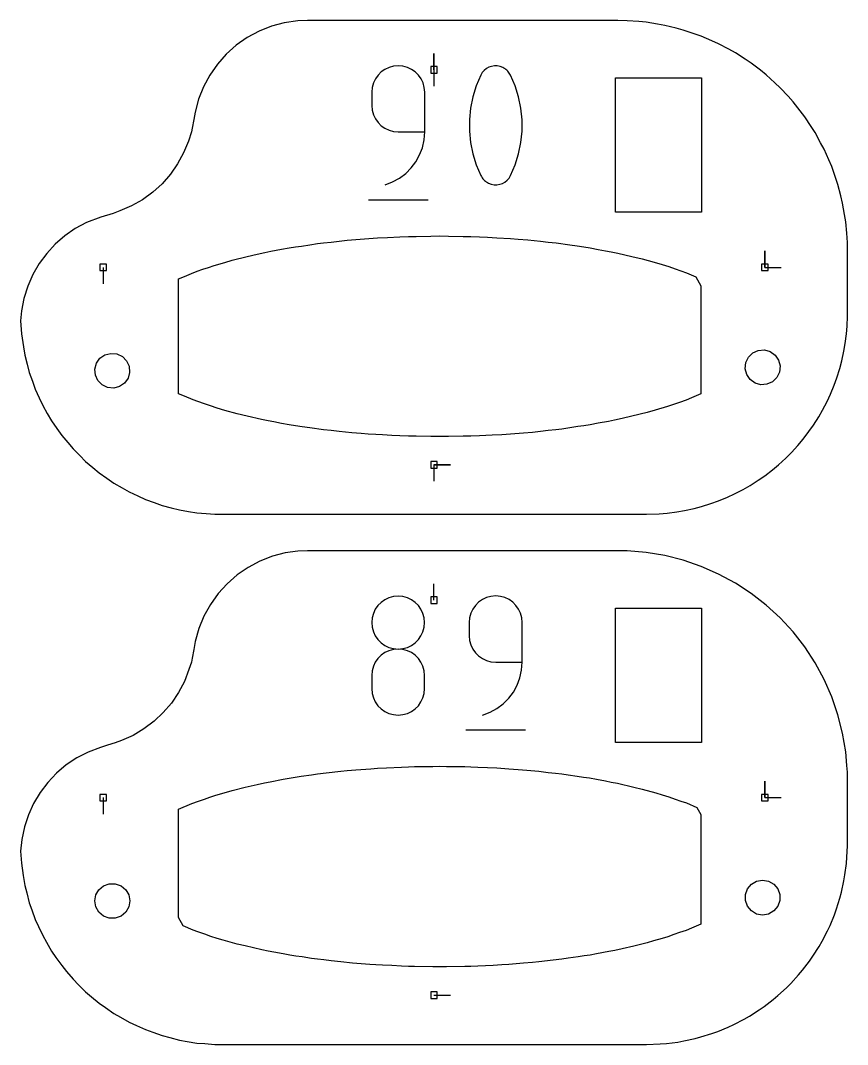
# Model space of a CAD drawing. Extents: x 0 to 400, y 0 to 400.
# Drawn here: x 81.8 to 153.8, y 99 to 188.2 of the extents above; entities that cross this region are included whole.
import ezdxf

# ---------------------------------------------------------------- set-up
doc = ezdxf.new("R2010")
doc.units = 0

msp = doc.modelspace()

# ---------------------------------------------------------------- linework, layer by layer
at = {"layer": 'annotation', "color": 1}
for p, q in [((117.824399, 183.892506), (117.824399, 185.321256)), ((117.824399, 183.892506), (117.824399, 185.321256)), ((117.824399, 185.321256), (117.824399, 183.892506)), ((113.229202, 183.707809), (112.951536, 183.429871)), ((113.550591, 183.935356), (113.229202, 183.707809)), ((113.909143, 184.105979), (113.550591, 183.935356)), ((114.298298, 184.213144), (113.909143, 184.105979)), ((114.711495, 184.250318), (114.298298, 184.213144)), ((115.125548, 184.213144), (114.711495, 184.250318)), ((114.711495, 184.250318), (114.711495, 184.250318)), ((115.515158, 184.105979), (115.125548, 184.213144)), ((115.873844, 183.935356), (115.515158, 184.105979)), ((116.195126, 183.707809), (115.873844, 183.935356)), ((116.472524, 183.429871), (116.195126, 183.707809)), ((117.824399, 183.892506), (117.824399, 182.463756)), ((122.196989, 183.841599), (122.030203, 183.651946)), ((122.39121, 183.996519), (122.196989, 183.841599)), ((122.607344, 184.114869), (122.39121, 183.996519)), ((122.839868, 184.194815), (122.607344, 184.114869)), ((123.083259, 184.234522), (122.839868, 184.194815)), ((123.331997, 184.232153), (123.083259, 184.234522)), ((123.580558, 184.185874), (123.331997, 184.232153)), ((123.82342, 184.093849), (123.580558, 184.185874)), ((123.916391, 184.044993), (123.82342, 184.093849)), ((123.82342, 184.093849), (123.82342, 184.093849)), ((124.005606, 183.988876), (123.916391, 184.044993)), ((124.090631, 183.925941), (124.005606, 183.988876)), ((124.171033, 183.856634), (124.090631, 183.925941)), ((124.246379, 183.781397), (124.171033, 183.856634)), ((124.316234, 183.700676), (124.246379, 183.781397)), ((124.380165, 183.614914), (124.316234, 183.700676)), ((112.724154, 183.108076), (112.553615, 182.748958)), ((112.951536, 183.429871), (112.724154, 183.108076)), ((116.699559, 183.108076), (116.472524, 183.429871)), ((116.869749, 182.748958), (116.699559, 183.108076)), ((121.896374, 183.429395), (121.498963, 182.494841)), ((122.030203, 183.651946), (121.896374, 183.429395)), ((121.896374, 183.429395), (121.896374, 183.429395)), ((124.43774, 183.524556), (124.380165, 183.614914)), ((124.488523, 183.430045), (124.43774, 183.524556)), ((124.88786, 182.493565), (124.488523, 183.430045)), ((124.488523, 183.430045), (124.488523, 183.430045)), ((112.446481, 182.359049), (112.409312, 181.944885)), ((112.409312, 181.944885), (112.409312, 180.792168)), ((112.553615, 182.748958), (112.446481, 182.359049)), ((116.976616, 182.359049), (116.869749, 182.748958)), ((117.013678, 181.944885), (116.976616, 182.359049)), ((117.013678, 178.487385), (117.013678, 181.944885)), ((117.013678, 181.944885), (117.013678, 181.944885)), ((121.498963, 182.494841), (121.200905, 181.533185)), ((125.187363, 181.530464), (124.88786, 182.493565)), ((121.200905, 181.533185), (121.0022, 180.552094)), ((125.387031, 180.54841), (125.187363, 181.530464)), ((112.409312, 180.792168), (112.409312, 180.792168)), ((112.409312, 180.792168), (112.446481, 180.378026)), ((112.446481, 180.378026), (112.553615, 179.988177)), ((121.0022, 180.552094), (120.902847, 179.559236)), ((125.486866, 179.55507), (125.387031, 180.54841)), ((112.553615, 179.988177), (112.724154, 179.629145)), ((112.724154, 179.629145), (112.951536, 179.307453)), ((112.951536, 179.307453), (113.229202, 179.029623)), ((120.902847, 179.559236), (120.902847, 178.562279)), ((125.486866, 178.558113), (125.486866, 179.55507)), ((113.229202, 179.029623), (113.550591, 178.802178)), ((113.550591, 178.802178), (113.909143, 178.631641)), ((113.909143, 178.631641), (114.298298, 178.524536)), ((114.298298, 178.524536), (114.711495, 178.487385)), ((114.711495, 178.487385), (117.013678, 178.487385)), ((116.962706, 177.788388), (117.013678, 178.487385)), ((120.902847, 178.562279), (121.0022, 177.568891)), ((125.387031, 177.565206), (125.486866, 178.558113)), ((116.813956, 177.116527), (116.962706, 177.788388)), ((121.0022, 177.568891), (121.200905, 176.58674)), ((125.187363, 176.584019), (125.387031, 177.565206)), ((116.57367, 176.48025), (116.813956, 177.116527)), ((121.200905, 176.58674), (121.498963, 175.623494)), ((124.88786, 175.622218), (125.187363, 176.584019)), ((115.843474, 175.348246), (116.248095, 175.888006)), ((116.248095, 175.888006), (116.57367, 176.48025)), ((114.822074, 174.459971), (115.366052, 174.869418)), ((115.366052, 174.869418), (115.843474, 175.348246)), ((121.498963, 175.623494), (121.896374, 174.686822)), ((124.488523, 174.687472), (124.88786, 175.622218)), ((113.559428, 173.883019), (114.217785, 174.128355)), ((114.217785, 174.128355), (114.822074, 174.459971)), ((121.896374, 174.686822), (121.896374, 174.686822)), ((121.896374, 174.686822), (121.946973, 174.592499)), ((121.946973, 174.592499), (122.004122, 174.502591)), ((122.004122, 174.502591), (122.06758, 174.417371)), ((122.06758, 174.417371), (122.137106, 174.33711)), ((122.137106, 174.33711), (122.212459, 174.262084)), ((122.212459, 174.262084), (122.293399, 174.192563)), ((122.293399, 174.192563), (122.379684, 174.128822)), ((122.379684, 174.128822), (122.471075, 174.071132)), ((122.471075, 174.071132), (122.567329, 174.019767)), ((122.567329, 174.019767), (122.567329, 174.019767)), ((122.567329, 174.019767), (122.808278, 173.929694)), ((122.808278, 173.929694), (123.055391, 173.884945)), ((123.303083, 173.883693), (123.545765, 173.924116)), ((123.545765, 173.924116), (123.777853, 174.004388)), ((123.777853, 174.004388), (123.993759, 174.122684)), ((123.993759, 174.122684), (124.187897, 174.27718)), ((124.187897, 174.27718), (124.354681, 174.466051)), ((124.354681, 174.466051), (124.488523, 174.687472)), ((124.488523, 174.687472), (124.488523, 174.687472)), ((113.559428, 173.883019), (113.559428, 173.883019)), ((123.055391, 173.884945), (123.303083, 173.883693)), ((112.121621, 172.587107), (117.30527, 172.587107)), ((146.619572, 166.692505), (146.619572, 168.121255)), ((146.619572, 166.692505), (146.619572, 168.121255)), ((146.619572, 168.121255), (146.619572, 166.692505)), ((89.029226, 166.692505), (89.029226, 165.263755)), ((146.619572, 166.692505), (148.048322, 166.692505)), ((117.824399, 149.492505), (119.253149, 149.492505)), ((117.824399, 149.492505), (119.253149, 149.492505)), ((119.253149, 149.492505), (117.824399, 149.492505)), ((117.824399, 149.492505), (117.824399, 148.063755)), ((117.824399, 137.717505), (117.824399, 139.146254)), ((113.219411, 137.5207), (112.941799, 137.243306)), ((113.540779, 137.747918), (113.219411, 137.5207)), ((113.899358, 137.918371), (113.540779, 137.747918)), ((114.288603, 138.025474), (113.899358, 137.918371)), ((114.701972, 138.062639), (114.288603, 138.025474)), ((115.11534, 138.025474), (114.701972, 138.062639)), ((114.701972, 138.062639), (114.701972, 138.062639)), ((115.504585, 137.918371), (115.11534, 138.025474)), ((115.863164, 137.747918), (115.504585, 137.918371)), ((116.184532, 137.5207), (115.863164, 137.747918)), ((116.462145, 137.243306), (116.184532, 137.5207)), ((121.711131, 137.532808), (121.433465, 137.25487)), ((122.03252, 137.760355), (121.711131, 137.532808)), ((122.391072, 137.930978), (122.03252, 137.760355)), ((122.780227, 138.038143), (122.391072, 137.930978)), ((123.193424, 138.075317), (122.780227, 138.038143)), ((123.607477, 138.038143), (123.193424, 138.075317)), ((123.193424, 138.075317), (123.193424, 138.075317)), ((123.997087, 137.930978), (123.607477, 138.038143)), ((124.355773, 137.760355), (123.997087, 137.930978)), ((124.677055, 137.532808), (124.355773, 137.760355)), ((124.954453, 137.25487), (124.677055, 137.532808)), ((112.544017, 136.564337), (112.436937, 136.175936)), ((112.714486, 136.922323), (112.544017, 136.564337)), ((112.941799, 137.243306), (112.714486, 136.922323)), ((116.689457, 136.922323), (116.462145, 137.243306)), ((116.859926, 136.564337), (116.689457, 136.922323)), ((116.967007, 136.175936), (116.859926, 136.564337)), ((121.035544, 136.573956), (120.92841, 136.184048)), ((121.206083, 136.933075), (121.035544, 136.573956)), ((121.433465, 137.25487), (121.206083, 136.933075)), ((125.181488, 136.933075), (124.954453, 137.25487)), ((125.351678, 136.573956), (125.181488, 136.933075)), ((125.458545, 136.184048), (125.351678, 136.573956)), ((112.436937, 136.175936), (112.399789, 135.763707)), ((112.399789, 135.763707), (112.399789, 135.763707)), ((112.399789, 135.763707), (112.436958, 135.349542)), ((116.966985, 135.349542), (117.004154, 135.763707)), ((117.004154, 135.763707), (116.967007, 136.175936)), ((117.004154, 135.763707), (117.004154, 135.763707)), ((120.92841, 136.184048), (120.891241, 135.769883)), ((120.891241, 135.769883), (120.891241, 134.617166)), ((125.495607, 135.769883), (125.458545, 136.184048)), ((125.495607, 132.312383), (125.495607, 135.769883)), ((125.495607, 135.769883), (125.495607, 135.769883)), ((112.436958, 135.349542), (112.544092, 134.959634)), ((112.544092, 134.959634), (112.71463, 134.600515)), ((116.689313, 134.600515), (116.859851, 134.959634)), ((116.859851, 134.959634), (116.966985, 135.349542)), ((112.71463, 134.600515), (112.942013, 134.27872)), ((112.942013, 134.27872), (113.219679, 134.000782)), ((113.219679, 134.000782), (113.541068, 133.773235)), ((113.541068, 133.773235), (113.89962, 133.602612)), ((115.504323, 133.602612), (115.862875, 133.773235)), ((115.862875, 133.773235), (116.184265, 134.000782)), ((116.184265, 134.000782), (116.461931, 134.27872)), ((116.461931, 134.27872), (116.689313, 134.600515)), ((120.891241, 134.617166), (120.891241, 134.617166)), ((120.891241, 134.617166), (120.92841, 134.203024)), ((120.92841, 134.203024), (121.035544, 133.813176)), ((121.035544, 133.813176), (121.206083, 133.454144)), ((113.219411, 132.915821), (112.941799, 132.637938)), ((113.540779, 133.143336), (113.219411, 132.915821)), ((113.899358, 133.313942), (113.540779, 133.143336)), ((114.288603, 133.421101), (113.899358, 133.313942)), ((113.89962, 133.602612), (114.288775, 133.495447)), ((114.701972, 133.458273), (114.288603, 133.421101)), ((114.288775, 133.495447), (114.701972, 133.458273)), ((114.701972, 133.458273), (115.115169, 133.495447)), ((115.11534, 133.421122), (114.701972, 133.458273)), ((114.701972, 133.458273), (114.701972, 133.458273)), ((114.701972, 133.458273), (114.701972, 133.458273)), ((115.115169, 133.495447), (115.504323, 133.602612)), ((115.504585, 133.314017), (115.11534, 133.421122)), ((115.863164, 133.14348), (115.504585, 133.314017)), ((116.184532, 132.916035), (115.863164, 133.14348)), ((116.462145, 132.638205), (116.184532, 132.916035)), ((121.206083, 133.454144), (121.433465, 133.132451)), ((121.433465, 133.132451), (121.711131, 132.854621)), ((112.714486, 132.316224), (112.544017, 131.957219)), ((112.941799, 132.637938), (112.714486, 132.316224)), ((116.689457, 132.316513), (116.462145, 132.638205)), ((116.859926, 131.957481), (116.689457, 132.316513)), ((121.711131, 132.854621), (122.03252, 132.627176)), ((122.03252, 132.627176), (122.391072, 132.45664)), ((122.391072, 132.45664), (122.780227, 132.349534)), ((122.780227, 132.349534), (123.193424, 132.312383)), ((123.193424, 132.312383), (125.495607, 132.312383)), ((125.444635, 131.613387), (125.495607, 132.312383)), ((112.436937, 131.567461), (112.399789, 131.15349)), ((112.399789, 131.15349), (112.399789, 130.006625)), ((112.544017, 131.957219), (112.436937, 131.567461)), ((116.967007, 131.567632), (116.859926, 131.957481)), ((117.004154, 131.15349), (116.967007, 131.567632)), ((117.004154, 130.006625), (117.004154, 131.15349)), ((117.004154, 131.15349), (117.004154, 131.15349)), ((125.295885, 130.941525), (125.444635, 131.613387)), ((124.730024, 129.713005), (125.055599, 130.305248)), ((125.055599, 130.305248), (125.295885, 130.941525)), ((112.399789, 130.006625), (112.399789, 130.006625)), ((112.399789, 130.006625), (112.436958, 129.592683)), ((112.436958, 129.592683), (112.544092, 129.203372)), ((116.859851, 129.203372), (116.966985, 129.592683)), ((116.966985, 129.592683), (117.004154, 130.006625)), ((124.325403, 129.173245), (124.730024, 129.713005)), ((112.544092, 129.203372), (112.71463, 128.845119)), ((112.71463, 128.845119), (112.942013, 128.524349)), ((112.942013, 128.524349), (113.219679, 128.24749)), ((116.184265, 128.24749), (116.461931, 128.524349)), ((116.461931, 128.524349), (116.689313, 128.845119)), ((116.689313, 128.845119), (116.859851, 129.203372)), ((123.304003, 128.28497), (123.847981, 128.694416)), ((123.847981, 128.694416), (124.325403, 129.173245)), ((113.219679, 128.24749), (113.541068, 128.020969)), ((113.541068, 128.020969), (113.89962, 127.851211)), ((113.89962, 127.851211), (114.288775, 127.744643)), ((114.288775, 127.744643), (114.701972, 127.707693)), ((114.701972, 127.707693), (115.115169, 127.744643)), ((114.701972, 127.707693), (114.701972, 127.707693)), ((115.115169, 127.744643), (115.504323, 127.851211)), ((115.504323, 127.851211), (115.862875, 128.020969)), ((115.862875, 128.020969), (116.184265, 128.24749)), ((122.041357, 127.708018), (122.699714, 127.953354)), ((122.041357, 127.708018), (122.041357, 127.708018)), ((122.699714, 127.953354), (123.304003, 128.28497)), ((120.60355, 126.412105), (125.787199, 126.412105)), ((146.619572, 120.517504), (146.619572, 121.946254)), ((146.619572, 120.517504), (146.619572, 121.946254)), ((146.619572, 121.946254), (146.619572, 120.517504)), ((89.029226, 120.517504), (89.029226, 119.088754)), ((146.619572, 120.517504), (148.048322, 120.517504)), ((117.824399, 103.317503), (119.253149, 103.317503))]:
    msp.add_line(p, q, dxfattribs=at)
at = {"layer": 'boundary', "color": 5}
for p, q in [((106.818364, 188.192506), (105.967878, 188.155371)), ((119.141717, 188.192506), (106.818364, 188.192506)), ((133.818362, 188.192506), (119.141717, 188.192506)), ((134.644863, 188.175423), (133.818362, 188.192506)), ((135.647004, 188.092382), (134.644863, 188.175423)), ((103.672919, 187.684934), (102.592183, 187.255584)), ((104.796191, 187.985911), (103.672919, 187.684934)), ((105.967878, 188.155371), (104.796191, 187.985911)), ((136.292218, 188.038918), (135.647004, 188.092382)), ((137.284075, 187.873407), (136.292218, 188.038918)), ((137.922668, 187.766845), (137.284075, 187.873407)), ((138.897474, 187.519991), (137.922668, 187.766845)), ((139.525089, 187.361058), (138.897474, 187.519991)), ((140.476179, 187.034549), (139.525089, 187.361058)), ((101.568599, 186.703674), (100.616011, 186.036663)), ((102.592183, 187.255584), (101.568599, 186.703674)), ((141.088524, 186.82433), (140.476179, 187.034549)), ((142.009401, 186.420394), (141.088524, 186.82433)), ((142.602294, 186.160326), (142.009401, 186.420394)), ((100.616011, 186.036663), (99.747299, 185.263576)), ((143.486671, 185.681726), (142.602294, 186.160326)), ((144.056065, 185.373586), (143.486671, 185.681726)), ((99.747299, 185.263576), (98.974208, 184.394861)), ((144.897899, 184.823588), (144.056065, 185.373586)), ((145.439901, 184.469481), (144.897899, 184.823588)), ((98.974208, 184.394861), (98.307198, 183.442272)), ((146.233439, 183.851845), (145.439901, 184.469481)), ((146.744346, 183.45419), (146.233439, 183.851845)), ((98.307198, 183.442272), (97.755287, 182.418691)), ((147.484171, 182.773132), (146.744346, 183.45419)), ((97.755287, 182.418691), (97.325938, 181.337952)), ((147.960497, 182.334642), (147.484171, 182.773132)), ((148.641556, 181.594817), (147.960497, 182.334642)), ((97.325938, 181.337952), (97.024957, 180.214683)), ((149.080045, 181.118492), (148.641556, 181.594817)), ((149.697611, 180.325052), (149.080045, 181.118492)), ((97.024957, 180.214683), (96.914956, 179.579047)), ((150.095244, 179.814174), (149.697611, 180.325052)), ((96.914956, 179.579047), (96.7654, 178.814384)), ((150.64531, 178.972242), (150.095244, 179.814174)), ((96.702569, 178.498981), (96.448764, 177.690819)), ((96.7654, 178.814384), (96.702569, 178.498981)), ((150.999441, 178.43021), (150.64531, 178.972242)), ((151.478041, 177.545832), (150.999441, 178.43021)), ((96.448764, 177.690819), (96.031667, 176.673435)), ((151.786181, 176.976439), (151.478041, 177.545832)), ((96.031667, 176.673435), (95.505279, 175.708056)), ((152.190116, 176.055561), (151.786181, 176.976439)), ((95.505279, 175.708056), (94.875981, 174.806378)), ((152.450183, 175.462667), (152.190116, 176.055561)), ((94.875981, 174.806378), (94.151394, 173.97933)), ((152.776692, 174.511577), (152.450183, 175.462667)), ((94.151394, 173.97933), (93.340294, 173.236928)), ((152.98691, 173.899232), (152.776692, 174.511577)), ((153.233766, 172.924427), (152.98691, 173.899232)), ((93.340294, 173.236928), (92.45251, 172.588171)), ((92.45251, 172.588171), (91.498807, 172.04092)), ((153.392701, 172.296813), (153.233766, 172.924427)), ((153.558212, 171.304953), (153.392701, 172.296813)), ((89.883755, 171.396835), (88.825338, 171.077565)), ((90.490733, 171.601802), (89.883755, 171.396835)), ((91.498807, 172.04092), (90.490733, 171.601802)), ((153.664774, 170.666359), (153.558212, 171.304953)), ((87.576424, 170.595537), (86.60352, 170.071696)), ((88.825338, 171.077565), (87.576424, 170.595537)), ((153.747812, 169.664219), (153.664774, 170.666359)), ((85.694426, 169.443605), (84.860266, 168.718949)), ((86.60352, 170.071696), (85.694426, 169.443605)), ((153.804621, 168.85715), (153.747812, 169.664219)), ((84.860266, 168.718949), (84.111244, 167.906596)), ((153.818365, 168.192507), (153.804621, 168.85715)), ((84.111244, 167.906596), (83.456525, 167.016485)), ((153.818365, 163.912264), (153.818365, 168.192507)), ((83.456525, 167.016485), (82.904126, 166.059508)), ((82.904126, 166.059508), (82.460801, 165.047374)), ((82.460801, 165.047374), (82.131975, 163.992468)), ((82.131975, 163.992468), (81.921671, 162.907698)), ((153.814091, 162.434963), (153.818365, 163.912264)), ((81.921671, 162.907698), (81.830433, 162.042846)), ((153.777035, 161.586248), (153.814091, 162.434963)), ((81.830433, 162.042846), (81.920975, 160.909674)), ((153.723915, 160.901618), (153.777035, 161.586248)), ((81.920975, 160.909674), (82.082735, 159.76092)), ((153.613029, 160.059363), (153.723915, 160.901618)), ((82.082735, 159.76092), (82.203466, 159.04143)), ((153.499609, 159.382108), (153.613029, 160.059363)), ((82.203466, 159.04143), (82.408139, 158.25442)), ((153.315738, 158.552722), (153.499609, 159.382108)), ((82.408139, 158.25442), (82.593128, 157.5431)), ((152.887452, 157.077936), (153.142907, 157.888141)), ((153.142907, 157.888141), (153.315738, 158.552722)), ((82.593128, 157.5431), (82.866553, 156.777259)), ((152.656562, 156.43123), (152.887452, 157.077936)), ((82.866553, 156.777259), (83.113682, 156.085072)), ((83.113682, 156.085072), (83.453722, 155.346393)), ((152.331462, 155.646373), (152.656562, 156.43123)), ((83.453722, 155.346393), (83.761059, 154.678756)), ((152.044319, 155.022604), (152.331462, 155.646373)), ((83.761059, 154.678756), (84.165051, 153.973021)), ((151.652055, 154.269068), (152.044319, 155.022604)), ((84.165051, 153.973021), (84.530189, 153.335159)), ((150.854455, 152.956638), (151.310906, 153.673118)), ((151.310906, 153.673118), (151.652055, 154.269068)), ((84.530189, 153.335159), (84.994977, 152.667891)), ((84.994977, 152.667891), (85.415064, 152.064796)), ((150.461972, 152.39317), (150.854455, 152.956638)), ((85.415064, 152.064796), (85.937006, 151.441216)), ((149.504069, 151.192624), (149.944816, 151.719199)), ((149.944816, 151.719199), (150.461972, 152.39317)), ((85.937006, 151.441216), (86.408751, 150.877608)), ((86.408751, 150.877608), (86.98376, 150.302599)), ((148.93014, 150.56629), (149.504069, 151.192624)), ((86.98376, 150.302599), (87.503469, 149.78289)), ((147.818246, 149.506801), (148.44458, 150.08073)), ((148.44458, 150.08073), (148.93014, 150.56629)), ((87.503469, 149.78289), (88.127048, 149.260949)), ((88.127048, 149.260949), (88.690655, 148.789205)), ((146.617695, 148.548896), (147.29167, 149.066054)), ((147.29167, 149.066054), (147.818246, 149.506801)), ((88.690655, 148.789205), (89.357924, 148.324418)), ((89.357924, 148.324418), (89.96102, 147.904332)), ((145.337747, 147.699964), (146.054228, 148.156412)), ((146.054228, 148.156412), (146.617695, 148.548896)), ((89.96102, 147.904332), (90.666754, 147.500338)), ((90.666754, 147.500338), (91.304615, 147.135198)), ((143.988264, 146.96655), (144.741798, 147.358816)), ((144.741798, 147.358816), (145.337747, 147.699964)), ((91.304615, 147.135198), (92.043294, 146.795158)), ((92.043294, 146.795158), (92.710931, 146.48782)), ((92.710931, 146.48782), (93.476771, 146.214395)), ((141.932932, 146.123418), (142.579638, 146.354308)), ((142.579638, 146.354308), (143.364497, 146.679407)), ((143.364497, 146.679407), (143.988264, 146.96655)), ((93.476771, 146.214395), (94.168957, 145.967267)), ((94.168957, 145.967267), (94.955967, 145.762597)), ((94.955967, 145.762597), (95.667288, 145.577611)), ((95.667288, 145.577611), (96.469306, 145.443298)), ((96.469306, 145.443298), (97.19419, 145.321903)), ((138.10925, 145.286956), (138.951505, 145.39784)), ((138.951505, 145.39784), (139.628761, 145.511259)), ((139.628761, 145.511259), (140.458148, 145.69513)), ((140.458148, 145.69513), (141.122729, 145.867961)), ((141.122729, 145.867961), (141.932932, 146.123418)), ((97.19419, 145.321903), (98.004941, 145.258997)), ((98.004941, 145.258997), (98.737719, 145.202141)), ((98.737719, 145.202141), (99.318364, 145.192505)), ((99.318364, 145.192505), (109.046188, 145.192505)), ((109.046188, 145.192505), (117.251829, 145.192505)), ((117.251829, 145.192505), (136.318364, 145.192505)), ((136.318364, 145.192505), (137.424622, 145.233836)), ((137.424622, 145.233836), (138.10925, 145.286956)), ((104.880175, 141.823212), (103.754907, 141.5319)), ((105.974756, 141.98067), (104.880175, 141.823212)), ((106.818364, 142.017505), (105.974756, 141.98067)), ((119.907936, 142.017505), (106.818364, 142.017505)), ((133.818363, 142.017505), (119.907936, 142.017505)), ((134.644863, 142.000421), (133.818363, 142.017505)), ((136.292218, 141.863917), (134.644863, 142.000421)), ((137.922668, 141.591843), (136.292218, 141.863917)), ((102.671066, 141.111921), (101.643311, 140.568956)), ((103.754907, 141.5319), (102.671066, 141.111921)), ((139.52509, 141.186057), (137.922668, 141.591843)), ((141.088524, 140.649329), (139.52509, 141.186057)), ((101.643311, 140.568956), (100.68554, 139.910347)), ((142.602294, 139.985325), (141.088524, 140.649329)), ((99.810706, 139.145002), (99.030636, 138.283266)), ((100.68554, 139.910347), (99.810706, 139.145002)), ((144.056065, 139.198585), (142.602294, 139.985325)), ((145.439901, 138.294479), (144.056065, 139.198585)), ((99.030636, 138.283266), (98.355883, 137.3368)), ((146.744346, 137.279188), (145.439901, 138.294479)), ((98.355883, 137.3368), (97.795571, 136.318401)), ((147.960497, 136.159641), (146.744346, 137.279188)), ((97.795571, 136.318401), (97.357276, 135.241834)), ((149.080045, 134.943491), (147.960497, 136.159641)), ((97.357276, 135.241834), (97.046926, 134.121669)), ((150.095238, 133.639181), (149.080045, 134.943491)), ((97.046926, 134.121669), (96.914956, 133.404045)), ((96.914956, 133.404045), (96.768995, 132.657763)), ((150.999441, 132.255208), (150.095238, 133.639181)), ((96.702569, 132.32398), (96.494502, 131.661457)), ((96.768995, 132.657763), (96.702569, 132.32398)), ((151.786181, 130.801438), (150.999441, 132.255208)), ((96.494502, 131.661457), (96.093136, 130.638163)), ((96.093136, 130.638163), (95.581732, 129.665182)), ((152.450184, 129.287666), (151.786181, 130.801438)), ((95.581732, 129.665182), (94.966492, 128.754302)), ((94.966492, 128.754302), (94.254868, 127.91656)), ((152.986911, 127.72423), (152.450184, 129.287666)), ((94.254868, 127.91656), (93.455476, 127.162106)), ((153.392701, 126.121812), (152.986911, 127.72423)), ((93.455476, 127.162106), (92.578006, 126.500083)), ((91.633094, 125.938512), (90.632185, 125.484195)), ((92.578006, 126.500083), (91.633094, 125.938512)), ((153.664775, 124.491358), (153.392701, 126.121812)), ((88.788678, 124.891301), (87.717192, 124.481505)), ((89.41496, 125.083697), (88.788678, 124.891301)), ((90.078884, 125.279331), (89.41496, 125.083697)), ((90.632185, 125.484195), (90.078884, 125.279331)), ((86.736693, 123.972838), (85.818375, 123.35899)), ((87.717192, 124.481505), (86.736693, 123.972838)), ((153.761462, 123.324483), (153.664775, 124.491358)), ((85.818375, 123.35899), (84.973473, 122.647471)), ((153.803767, 122.723474), (153.761462, 123.324483)), ((84.973473, 122.647471), (84.212325, 121.846988)), ((153.818366, 122.017505), (153.803767, 122.723474)), ((84.212325, 121.846988), (83.544243, 120.967335)), ((153.818366, 117.471134), (153.818366, 122.017505)), ((83.544243, 120.967335), (82.977407, 120.019276)), ((82.977407, 120.019276), (82.518749, 119.014411)), ((82.518749, 119.014411), (82.17388, 117.965036)), ((82.17388, 117.965036), (81.947021, 116.883992)), ((81.947021, 116.883992), (81.830433, 115.867844)), ((153.815024, 116.316153), (153.818366, 117.471134)), ((153.771523, 115.319835), (153.815024, 116.316153)), ((81.830433, 115.867844), (81.915533, 114.802795)), ((153.729993, 114.78458), (153.771523, 115.319835)), ((81.915533, 114.802795), (82.059417, 113.724884)), ((153.599823, 113.795845), (153.729993, 114.78458)), ((82.059417, 113.724884), (82.203466, 112.866428)), ((153.2953, 112.292728), (153.511149, 113.266355)), ((153.511149, 113.266355), (153.599823, 113.795845)), ((82.203466, 112.866428), (82.37241, 112.216806)), ((82.37241, 112.216806), (82.593129, 111.368098)), ((152.860296, 110.822036), (153.160178, 111.773146)), ((153.160178, 111.773146), (153.2953, 112.292728)), ((82.593129, 111.368098), (82.818822, 110.735949)), ((82.818822, 110.735949), (83.113682, 109.910071)), ((152.679781, 110.31643), (152.860296, 110.822036)), ((83.113682, 109.910071), (83.394362, 109.300342)), ((152.298143, 109.395076), (152.679781, 110.31643)), ((83.394362, 109.300342), (83.761059, 108.503754)), ((151.613166, 108.022817), (152.073649, 108.907402)), ((152.073649, 108.907402), (152.298143, 109.395076)), ((83.761059, 108.503754), (84.094527, 107.921219)), ((84.094527, 107.921219), (84.530189, 107.160158)), ((151.346449, 107.556892), (151.613166, 108.022817)), ((84.530189, 107.160158), (84.91384, 106.609373)), ((150.810615, 106.715806), (151.346449, 107.556892)), ((84.91384, 106.609373), (85.415065, 105.889794)), ((149.896669, 105.484094), (150.503765, 106.275277)), ((150.503765, 106.275277), (150.810615, 106.715806)), ((85.415065, 105.889794), (85.845891, 105.375072)), ((85.845891, 105.375072), (86.408751, 104.702607)), ((149.552085, 105.072408), (149.896669, 105.484094)), ((86.408751, 104.702607), (86.883382, 104.227976)), ((148.498722, 103.957527), (148.878342, 104.337146)), ((148.878342, 104.337146), (149.552085, 105.072408)), ((86.883382, 104.227976), (87.50347, 103.607888)), ((87.50347, 103.607888), (88.018191, 103.177062)), ((147.763461, 103.283784), (148.498722, 103.957527)), ((88.018191, 103.177062), (88.690655, 102.614203)), ((88.690655, 102.614203), (89.24144, 102.230554)), ((146.560587, 102.332102), (147.351775, 102.9392)), ((147.351775, 102.9392), (147.763461, 103.283784)), ((89.24144, 102.230554), (89.96102, 101.72933)), ((89.96102, 101.72933), (90.543555, 101.395861)), ((145.278972, 101.48942), (146.120058, 102.025251)), ((146.120058, 102.025251), (146.560587, 102.332102)), ((90.543555, 101.395861), (91.304615, 100.960197)), ((91.304615, 100.960197), (91.914344, 100.679517)), ((143.928465, 100.762218), (144.813048, 101.222704)), ((144.813048, 101.222704), (145.278972, 101.48942)), ((91.914344, 100.679517), (92.710931, 100.312818)), ((92.710931, 100.312818), (93.343079, 100.087125)), ((93.343079, 100.087125), (94.168957, 99.792265)), ((141.062722, 99.675689), (142.01383, 99.975573)), ((142.01383, 99.975573), (142.519436, 100.156087)), ((142.519436, 100.156087), (143.440792, 100.537724)), ((143.440792, 100.537724), (143.928465, 100.762218)), ((94.168957, 99.792265), (94.81858, 99.623324)), ((94.81858, 99.623324), (95.667288, 99.402609)), ((95.667288, 99.402609), (96.329298, 99.291743)), ((96.329298, 99.291743), (97.19419, 99.146901)), ((97.19419, 99.146901), (97.863409, 99.094977)), ((97.863409, 99.094977), (98.737719, 99.027139)), ((98.737719, 99.027139), (99.318364, 99.017503)), ((99.318364, 99.017503), (109.651027, 99.017503)), ((109.651027, 99.017503), (116.066345, 99.017503)), ((116.066345, 99.017503), (136.318364, 99.017503)), ((136.318364, 99.017503), (137.516033, 99.064346)), ((137.516033, 99.064346), (138.051288, 99.105876)), ((138.051288, 99.105876), (139.040022, 99.236045)), ((139.040022, 99.236045), (139.569513, 99.324718)), ((139.569513, 99.324718), (140.543141, 99.540566)), ((140.543141, 99.540566), (141.062722, 99.675689))]:
    msp.add_line(p, q, dxfattribs=at)
at = {"layer": 'hole', "color": 5}
for p, q in [((118.110149, 184.178256), (117.538649, 184.178256)), ((117.538649, 184.178256), (117.538649, 183.606756)), ((118.110149, 183.606756), (118.110149, 184.178256)), ((117.538649, 183.606756), (118.110149, 183.606756)), ((133.618362, 179.071115), (133.618362, 183.192508)), ((133.618362, 183.192508), (136.260282, 183.192508)), ((136.260282, 183.192508), (141.118363, 183.192508)), ((141.118363, 183.192508), (141.118363, 176.516889)), ((133.618362, 171.492508), (133.618362, 179.071115)), ((141.118363, 176.516889), (141.118363, 171.492508)), ((136.260282, 171.492508), (133.618362, 171.492508)), ((141.118363, 171.492508), (136.260282, 171.492508)), ((105.777958, 168.474342), (106.286053, 168.54993)), ((106.286053, 168.54993), (107.0108, 168.657751)), ((107.0108, 168.657751), (107.692417, 168.759155)), ((107.692417, 168.759155), (108.207482, 168.817128)), ((108.207482, 168.817128), (108.879993, 168.892823)), ((108.879993, 168.892823), (109.5618, 168.969563)), ((109.5618, 168.969563), (110.258828, 169.048017)), ((110.258828, 169.048017), (111.029306, 169.108642)), ((111.029306, 169.108642), (112.161492, 169.197729)), ((112.161492, 169.197729), (112.903005, 169.256076)), ((112.903005, 169.256076), (113.774613, 169.296897)), ((113.774613, 169.296897), (114.843902, 169.346975)), ((114.843902, 169.346975), (115.598696, 169.382325)), ((115.598696, 169.382325), (116.267024, 169.392736)), ((116.267024, 169.392736), (117.559457, 169.412871)), ((117.559457, 169.412871), (118.321655, 169.424746)), ((118.321655, 169.424746), (119.083572, 169.412871)), ((119.083572, 169.412871), (120.375526, 169.392736)), ((120.375526, 169.392736), (121.043607, 169.382325)), ((121.043607, 169.382325), (121.798683, 169.346975)), ((121.798683, 169.346975), (122.48087, 169.315038)), ((122.48087, 169.315038), (123.297281, 169.276817)), ((123.297281, 169.276817), (124.481819, 169.197729)), ((124.481819, 169.197729), (125.151752, 169.145015)), ((125.151752, 169.145015), (125.98756, 169.079248)), ((125.98756, 169.079248), (127.108582, 168.966484)), ((127.108582, 168.966484), (127.762778, 168.892823)), ((127.762778, 168.892823), (128.449233, 168.815527)), ((128.449233, 168.815527), (129.658251, 168.653771)), ((129.658251, 168.653771), (130.298236, 168.55856)), ((130.298236, 168.55856), (130.873111, 168.473038)), ((101.572994, 167.644579), (102.425751, 167.843607)), ((102.425751, 167.843607), (103.106504, 167.992794)), ((103.106504, 167.992794), (103.624423, 168.090379)), ((103.624423, 168.090379), (104.553499, 168.265434)), ((104.553499, 168.265434), (105.228014, 168.392526)), ((105.228014, 168.392526), (105.777958, 168.474342)), ((130.873111, 168.473038), (131.414287, 168.392526)), ((131.414287, 168.392526), (132.115573, 168.260447)), ((132.115573, 168.260447), (132.749162, 168.141118)), ((132.749162, 168.141118), (133.259326, 168.045036)), ((133.259326, 168.045036), (133.823657, 167.935542)), ((133.823657, 167.935542), (135.036107, 167.652564)), ((135.036107, 167.652564), (135.942116, 167.441107)), ((89.314976, 166.978255), (88.743476, 166.978255)), ((88.743476, 166.978255), (88.743476, 166.406755)), ((89.314976, 166.406755), (89.314976, 166.978255)), ((98.191046, 166.695259), (98.681197, 166.865407)), ((98.681197, 166.865407), (99.605316, 167.128783)), ((99.605316, 167.128783), (100.267265, 167.317437)), ((100.267265, 167.317437), (101.572994, 167.644579)), ((135.942116, 167.441107), (136.996964, 167.140322)), ((136.996964, 167.140322), (137.684479, 166.944281)), ((137.684479, 166.944281), (138.256149, 166.762988)), ((138.256149, 166.762988), (138.807706, 166.571525)), ((146.905322, 166.978255), (146.333822, 166.978255)), ((146.333822, 166.978255), (146.333822, 166.406755)), ((146.905322, 166.406755), (146.905322, 166.978255)), ((88.743476, 166.406755), (89.314976, 166.406755)), ((95.598675, 165.698935), (96.093073, 165.908624)), ((96.093073, 165.908624), (96.71236, 166.171283)), ((96.71236, 166.171283), (97.218192, 166.357551)), ((97.218192, 166.357551), (97.708261, 166.527671)), ((97.708261, 166.527671), (98.191046, 166.695259)), ((138.807706, 166.571525), (139.309501, 166.397341)), ((139.309501, 166.397341), (139.791225, 166.230116)), ((139.791225, 166.230116), (140.61941, 165.878858)), ((140.61941, 165.878858), (141.043626, 165.08128)), ((146.333822, 166.406755), (146.905322, 166.406755)), ((95.598675, 164.756909), (95.598675, 165.698935)), ((141.043626, 165.08128), (141.043626, 164.175183)), ((95.598675, 164.246677), (95.598675, 164.756909)), ((95.598675, 159.290803), (95.598675, 164.246677)), ((141.043626, 164.175183), (141.043626, 159.418127)), ((88.445084, 158.342227), (88.750124, 158.772733)), ((88.750124, 158.772733), (89.184005, 159.072948)), ((89.184005, 159.072948), (89.6944, 159.20666)), ((89.6944, 159.20666), (90.219748, 159.157745)), ((90.219748, 159.157745), (90.696682, 158.9321)), ((90.696682, 158.9321), (91.067678, 158.556941)), ((95.598675, 156.931817), (95.598675, 159.290803)), ((141.043626, 159.418127), (141.043626, 156.450748)), ((144.967383, 158.396779), (145.195276, 158.872668)), ((145.195276, 158.872668), (145.572183, 159.241913)), ((145.572183, 159.241913), (146.052651, 159.459979)), ((146.052651, 159.459979), (146.578728, 159.500565)), ((146.578728, 159.500565), (147.086959, 159.358774)), ((147.086959, 159.358774), (147.516045, 159.051709)), ((147.516045, 159.051709), (147.814232, 158.616406)), ((88.305688, 157.833354), (88.445084, 158.342227)), ((91.067678, 158.556941), (91.287993, 158.077518)), ((91.287993, 158.077518), (91.331043, 157.551658)), ((144.915999, 157.871648), (144.967383, 158.396779)), ((145.047323, 157.360612), (144.915999, 157.871648)), ((147.814232, 158.616406), (147.945553, 158.105369)), ((147.945553, 158.105369), (147.894169, 157.580238)), ((88.348738, 157.307495), (88.305688, 157.833354)), ((88.569051, 156.828072), (88.348738, 157.307495)), ((91.191646, 157.042786), (90.886607, 156.61228)), ((91.331043, 157.551658), (91.191646, 157.042786)), ((145.345508, 156.925309), (145.047323, 157.360612)), ((147.666279, 157.10435), (147.289367, 156.735105)), ((147.894169, 157.580238), (147.666279, 157.10435)), ((88.940049, 156.452913), (88.569051, 156.828072)), ((89.416981, 156.227268), (88.940049, 156.452913)), ((89.94233, 156.178352), (89.416981, 156.227268)), ((90.452727, 156.312064), (89.94233, 156.178352)), ((90.886607, 156.61228), (90.452727, 156.312064)), ((95.598675, 156.419472), (95.598675, 156.931817)), ((95.598675, 155.676545), (95.598675, 156.419472)), ((141.043626, 156.450748), (141.043626, 155.676545)), ((145.774591, 156.618244), (145.345508, 156.925309)), ((146.282823, 156.476452), (145.774591, 156.618244)), ((146.8089, 156.517038), (146.282823, 156.476452)), ((147.289367, 156.735105), (146.8089, 156.517038)), ((96.093073, 155.466856), (95.598675, 155.676545)), ((96.851076, 155.145366), (96.093073, 155.466856)), ((140.236145, 155.334068), (139.761818, 155.13516)), ((141.043626, 155.676545), (140.236145, 155.334068)), ((97.264568, 155.001832), (96.851076, 155.145366)), ((97.846807, 154.799718), (97.264568, 155.001832)), ((98.361413, 154.621082), (97.846807, 154.799718)), ((98.957824, 154.431239), (98.361413, 154.621082)), ((99.619772, 154.242583), (98.957824, 154.431239)), ((138.147163, 154.574661), (137.063332, 154.254083)), ((138.669425, 154.755956), (138.147163, 154.574661)), ((139.180092, 154.93322), (138.669425, 154.755956)), ((139.761818, 155.13516), (139.180092, 154.93322)), ((100.701198, 153.934375), (99.619772, 154.242583)), ((101.572994, 153.730902), (100.701198, 153.934375)), ((102.822667, 153.439234), (101.572994, 153.730902)), ((103.379484, 153.331253), (102.822667, 153.439234)), ((133.530424, 153.381501), (133.019401, 153.285257)), ((134.217557, 153.531872), (133.530424, 153.381501)), ((135.036107, 153.722917), (134.217557, 153.531872)), ((136.375817, 154.058042), (135.036107, 153.722917)), ((137.063332, 154.254083), (136.375817, 154.058042)), ((103.894072, 153.234295), (103.379484, 153.331253)), ((104.55368, 153.110013), (103.894072, 153.234295)), ((105.228014, 152.982955), (104.55368, 153.110013)), ((105.770319, 152.902277), (105.228014, 152.982955)), ((106.344213, 152.816897), (105.770319, 152.902277)), ((107.010873, 152.717718), (106.344213, 152.816897)), ((108.196223, 152.559618), (107.010873, 152.717718)), ((108.880126, 152.482642), (108.196223, 152.559618)), ((128.431937, 152.558004), (127.762641, 152.482642)), ((128.949886, 152.616324), (128.431937, 152.558004)), ((129.658174, 152.721697), (128.949886, 152.616324)), ((130.355301, 152.825409), (129.658174, 152.721697)), ((130.863311, 152.900987), (130.355301, 152.825409)), ((131.414287, 152.982955), (130.863311, 152.900987)), ((132.115386, 153.114998), (131.414287, 152.982955)), ((133.019401, 153.285257), (132.115386, 153.114998)), ((109.561867, 152.40591), (108.880126, 152.482642)), ((110.660893, 152.295828), (109.561867, 152.40591)), ((111.49159, 152.230464), (110.660893, 152.295828)), ((112.10136, 152.182484), (111.49159, 152.230464)), ((112.766032, 152.130183), (112.10136, 152.182484)), ((113.335801, 152.099136), (112.766032, 152.130183)), ((114.16198, 152.060441), (113.335801, 152.099136)), ((114.843907, 152.028503), (114.16198, 152.060441)), ((115.598696, 151.993153), (114.843907, 152.028503)), ((116.267024, 151.98299), (115.598696, 151.993153)), ((117.559457, 151.963336), (116.267024, 151.98299)), ((118.321656, 151.951746), (117.559457, 151.963336)), ((119.083572, 151.963336), (118.321656, 151.951746)), ((120.375526, 151.98299), (119.083572, 151.963336)), ((121.043607, 151.993153), (120.375526, 151.98299)), ((121.798678, 152.028503), (121.043607, 151.993153)), ((122.873147, 152.078807), (121.798678, 152.028503)), ((123.740306, 152.119405), (122.873147, 152.078807)), ((124.481803, 152.177751), (123.740306, 152.119405)), ((125.619981, 152.267309), (124.481803, 152.177751)), ((126.384485, 152.327464), (125.619981, 152.267309)), ((127.10851, 152.408988), (126.384485, 152.327464)), ((127.762641, 152.482642), (127.10851, 152.408988)), ((118.110149, 149.778255), (117.538649, 149.778255)), ((117.538649, 149.778255), (117.538649, 149.206755)), ((117.538649, 149.206755), (118.110149, 149.206755)), ((118.110149, 149.206755), (118.110149, 149.778255)), ((118.110149, 138.003255), (117.538649, 138.003255)), ((117.538649, 138.003255), (117.538649, 137.431755)), ((117.538649, 137.431755), (118.110149, 137.431755)), ((118.110149, 137.431755), (118.110149, 138.003255)), ((133.618363, 132.500459), (133.618363, 137.017507)), ((133.618363, 137.017507), (136.513906, 137.017507)), ((136.513906, 137.017507), (141.118363, 137.017507)), ((141.118363, 137.017507), (141.118363, 130.690399)), ((133.618363, 125.317507), (133.618363, 132.500459)), ((141.118363, 130.690399), (141.118363, 125.317506)), ((136.513906, 125.317506), (133.618363, 125.317507)), ((141.118363, 125.317506), (136.513906, 125.317506)), ((112.316767, 123.034945), (112.903005, 123.081074)), ((112.903005, 123.081074), (113.684833, 123.117691)), ((113.684833, 123.117691), (115.001958, 123.179376)), ((115.001958, 123.179376), (115.598696, 123.207323)), ((115.598696, 123.207323), (116.127075, 123.215554)), ((116.127075, 123.215554), (117.719063, 123.240356)), ((117.719063, 123.240356), (118.321656, 123.249744)), ((118.321656, 123.249744), (118.924025, 123.240356)), ((118.924025, 123.240356), (120.515424, 123.215554)), ((120.515424, 123.215554), (121.043607, 123.207323)), ((121.043607, 123.207323), (121.640569, 123.179376)), ((121.640569, 123.179376), (122.48087, 123.140037)), ((122.48087, 123.140037), (123.297281, 123.101815)), ((123.297281, 123.101815), (124.326545, 123.034945)), ((104.706422, 122.119247), (105.228015, 122.217525)), ((105.228015, 122.217525), (105.745421, 122.2945)), ((105.745421, 122.2945), (106.272606, 122.372928)), ((106.272606, 122.372928), (107.165333, 122.505739)), ((107.165333, 122.505739), (107.692417, 122.584154)), ((107.692417, 122.584154), (108.435183, 122.667755)), ((108.435183, 122.667755), (109.719827, 122.812348)), ((109.719827, 122.812348), (110.258829, 122.873016)), ((110.258829, 122.873016), (111.029306, 122.93364)), ((111.029306, 122.93364), (112.316767, 123.034945)), ((124.326545, 123.034945), (125.151752, 122.970013)), ((125.151752, 122.970013), (125.909338, 122.910402)), ((125.909338, 122.910402), (126.956954, 122.808556)), ((126.956954, 122.808556), (127.762779, 122.717821)), ((127.762779, 122.717821), (128.398595, 122.646228)), ((128.398595, 122.646228), (128.949886, 122.584154)), ((128.949886, 122.584154), (129.509918, 122.500837)), ((129.509918, 122.500837), (130.298236, 122.383559)), ((130.298236, 122.383559), (130.841878, 122.302683)), ((130.841878, 122.302683), (131.348209, 122.227355)), ((131.348209, 122.227355), (131.968723, 122.113103)), ((100.267265, 121.142435), (101.375345, 121.423447)), ((101.375345, 121.423447), (102.425751, 121.668606)), ((102.425751, 121.668606), (103.057618, 121.808581)), ((103.057618, 121.808581), (103.558367, 121.902932)), ((103.558367, 121.902932), (104.706422, 122.119247)), ((131.968723, 122.113103), (132.749163, 121.966117)), ((132.749163, 121.966117), (133.259326, 121.870035)), ((133.259326, 121.870035), (133.808744, 121.764021)), ((133.808744, 121.764021), (135.225828, 121.433283)), ((135.225828, 121.433283), (135.942117, 121.266106)), ((89.314976, 120.803254), (88.743476, 120.803254)), ((88.743476, 120.803254), (88.743476, 120.231754)), ((89.314976, 120.231754), (89.314976, 120.803254)), ((97.33359, 120.222606), (97.834583, 120.396519)), ((97.834583, 120.396519), (98.323217, 120.566139)), ((98.323217, 120.566139), (98.84054, 120.735818)), ((98.84054, 120.735818), (99.75539, 120.996552)), ((99.75539, 120.996552), (100.267265, 121.142435)), ((135.942117, 121.266106), (137.140932, 120.924269)), ((137.140932, 120.924269), (137.684479, 120.769279)), ((137.684479, 120.769279), (138.256149, 120.587987)), ((138.256149, 120.587987), (138.807706, 120.396523)), ((138.807706, 120.396523), (139.309501, 120.222339)), ((146.905322, 120.803254), (146.333822, 120.803254)), ((146.333822, 120.803254), (146.333822, 120.231754)), ((146.905322, 120.231754), (146.905322, 120.803254)), ((88.743476, 120.231754), (89.314976, 120.231754)), ((95.598676, 119.523934), (96.743809, 120.009619)), ((95.598676, 118.948255), (95.598676, 119.523934)), ((96.743809, 120.009619), (97.33359, 120.222606)), ((139.309501, 120.222339), (139.791226, 120.055114)), ((139.791226, 120.055114), (140.708242, 119.66618)), ((140.708242, 119.66618), (141.043626, 119.035617)), ((146.333822, 120.231754), (146.905322, 120.231754)), ((95.598676, 118.400924), (95.598676, 118.948255)), ((141.043626, 119.035617), (141.043626, 118.319259)), ((95.598676, 112.296396), (95.598676, 118.400924)), ((141.043626, 118.319259), (141.043626, 112.459629)), ((145.909193, 113.246538), (146.430775, 113.338508)), ((146.430775, 113.338508), (146.952358, 113.246538)), ((88.385332, 112.039086), (88.65015, 112.497756)), ((88.65015, 112.497756), (89.055867, 112.838195)), ((89.055867, 112.838195), (89.55355, 113.019337)), ((89.55355, 113.019337), (90.083178, 113.019337)), ((90.083178, 113.019337), (90.580865, 112.838195)), ((90.580865, 112.838195), (90.986581, 112.497756)), ((90.986581, 112.497756), (91.2514, 112.039086)), ((141.043626, 112.459629), (141.043626, 110.113627)), ((144.928942, 112.078321), (145.11009, 112.576007)), ((145.11009, 112.576007), (145.450525, 112.981724)), ((145.450525, 112.981724), (145.909193, 113.246538)), ((146.952358, 113.246538), (147.411026, 112.981724)), ((147.411026, 112.981724), (147.751465, 112.576007)), ((147.751465, 112.576007), (147.932609, 112.078321)), ((88.293368, 111.517504), (88.385332, 112.039086)), ((88.385332, 110.995924), (88.293368, 111.517504)), ((91.2514, 112.039086), (91.343364, 111.517504)), ((91.343364, 111.517504), (91.2514, 110.995924)), ((95.598676, 110.58455), (95.598676, 112.296396)), ((144.928158, 111.557659), (144.928942, 112.078321)), ((144.928942, 111.548693), (144.928158, 111.557659)), ((145.11009, 111.051008), (144.928942, 111.548693)), ((147.932609, 111.548693), (147.751465, 111.051008)), ((147.932609, 112.078321), (147.932609, 111.548693)), ((88.650151, 110.537253), (88.385332, 110.995924)), ((91.2514, 110.995924), (90.986581, 110.537253)), ((95.598676, 110.076037), (95.598676, 110.58455)), ((145.450525, 110.64529), (145.11009, 111.051008)), ((145.909193, 110.380476), (145.450525, 110.64529)), ((147.411026, 110.64529), (146.952358, 110.380476)), ((147.751465, 111.051008), (147.411026, 110.64529)), ((89.0547, 110.197633), (88.650151, 110.537253)), ((89.055867, 110.196815), (89.0547, 110.197633)), ((89.55355, 110.015673), (89.055867, 110.196815)), ((90.083178, 110.015673), (89.55355, 110.015673)), ((90.580865, 110.196815), (90.083178, 110.015673)), ((90.986581, 110.537253), (90.580865, 110.196815)), ((95.980986, 109.339394), (95.598676, 110.076037)), ((141.043626, 110.113627), (141.043626, 109.501543)), ((146.430775, 110.288507), (145.909193, 110.380476)), ((146.952358, 110.380476), (146.430775, 110.288507)), ((96.851076, 108.970364), (95.980986, 109.339394)), ((97.264568, 108.826831), (96.851076, 108.970364)), ((97.875263, 108.614838), (97.264568, 108.826831)), ((139.761818, 108.960159), (139.207191, 108.767625)), ((140.236146, 109.159066), (139.761818, 108.960159)), ((141.043626, 109.501543), (140.236146, 109.159066)), ((98.391821, 108.435525), (97.875263, 108.614838)), ((98.957824, 108.256238), (98.391821, 108.435525)), ((99.469699, 108.110352), (98.957824, 108.256238)), ((100.701198, 107.759374), (99.469699, 108.110352)), ((136.919365, 108.03803), (136.375818, 107.883041)), ((137.684479, 108.256198), (136.919365, 108.03803)), ((138.169985, 108.407581), (137.684479, 108.256198)), ((138.698382, 108.591005), (138.169985, 108.407581)), ((139.207191, 108.767625), (138.698382, 108.591005)), ((101.375345, 107.602031), (100.701198, 107.759374)), ((102.838131, 107.260624), (101.375345, 107.602031)), ((103.379484, 107.156251), (102.838131, 107.260624)), ((103.894072, 107.059293), (103.379484, 107.156251)), ((104.706562, 106.906205), (103.894072, 107.059293)), ((133.033531, 107.112917), (131.968575, 106.912347)), ((133.576914, 107.215256), (133.033531, 107.112917)), ((134.217557, 107.35687), (133.576914, 107.215256)), ((135.225828, 107.592195), (134.217557, 107.35687)), ((136.375818, 107.883041), (135.225828, 107.592195)), ((105.289053, 106.798873), (104.706562, 106.906205)), ((105.802505, 106.722487), (105.289053, 106.798873)), ((106.344213, 106.641896), (105.802505, 106.722487)), ((107.16539, 106.519729), (106.344213, 106.641896)), ((107.692417, 106.441323), (107.16539, 106.519729)), ((108.249464, 106.378624), (107.692417, 106.441323)), ((108.880126, 106.307641), (108.249464, 106.378624)), ((109.719879, 106.213123), (108.880126, 106.307641)), ((110.743063, 106.114361), (109.719879, 106.213123)), ((126.384486, 106.152462), (125.619981, 106.092308)), ((126.956898, 106.216915), (126.384486, 106.152462)), ((128.211534, 106.358185), (126.956898, 106.216915)), ((128.949886, 106.441323), (128.211534, 106.358185)), ((129.509857, 106.52463), (128.949886, 106.441323)), ((130.368561, 106.652381), (129.509857, 106.52463)), ((130.894206, 106.730581), (130.368561, 106.652381)), ((131.414287, 106.807954), (130.894206, 106.730581)), ((131.968575, 106.912347), (131.414287, 106.807954)), ((111.49159, 106.055463), (110.743063, 106.114361)), ((112.24269, 105.996361), (111.49159, 106.055463)), ((112.756672, 105.955918), (112.24269, 105.996361)), ((113.335802, 105.924134), (112.756672, 105.955918)), ((114.16198, 105.885439), (113.335802, 105.924134)), ((115.001962, 105.846099), (114.16198, 105.885439)), ((115.598696, 105.818152), (115.001962, 105.846099)), ((116.127075, 105.810116), (115.598696, 105.818152)), ((117.719063, 105.785907), (116.127075, 105.810116)), ((118.321656, 105.776744), (117.719063, 105.785907)), ((118.924025, 105.785907), (118.321656, 105.776744)), ((120.515424, 105.810117), (118.924025, 105.785907)), ((121.043607, 105.818152), (120.515424, 105.810117)), ((121.640565, 105.846099), (121.043607, 105.818152)), ((122.96407, 105.908062), (121.640565, 105.846099)), ((123.740306, 105.944404), (122.96407, 105.908062)), ((124.326532, 105.990532), (123.740306, 105.944404)), ((125.619981, 106.092308), (124.326532, 105.990532)), ((118.110149, 103.603253), (117.538649, 103.603253)), ((117.538649, 103.603253), (117.538649, 103.031753)), ((118.110149, 103.031753), (118.110149, 103.603253)), ((117.538649, 103.031753), (118.110149, 103.031753))]:
    msp.add_line(p, q, dxfattribs=at)

doc.saveas('drawing.dxf')
